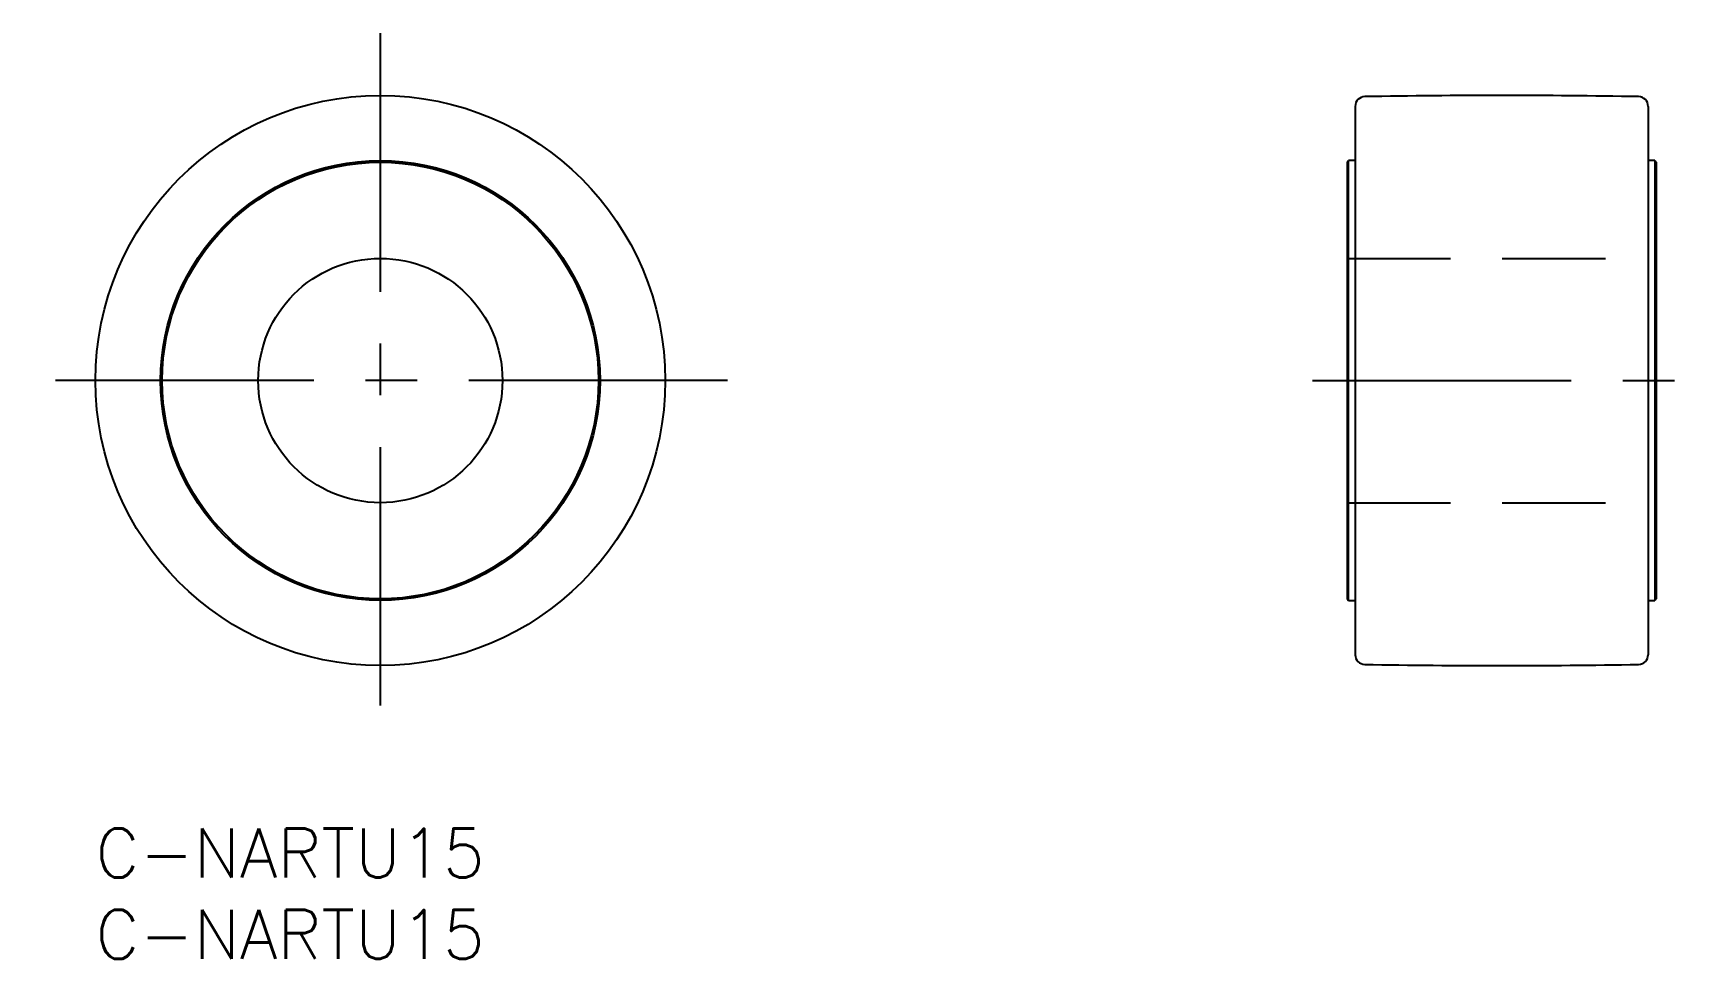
# Model space of a CAD drawing. Extents: x -4 to 98, y -8 to 49.
import ezdxf

# ---------------------------------------------------------------- set-up
doc = ezdxf.new("R2010")
doc.units = 0
doc.header["$LTSCALE"] = 0.5
doc.linetypes.add('CENTER', pattern=[50.8, 31.75, -6.35, 6.35, -6.35])
doc.linetypes.add('DASHED', pattern=[19.05, 12.7, -6.35])
for name, color, linetype in [('MSM_CENTER', 1, 'CENTER'), ('MSM_CONTINUOUS', 7, 'CONTINUOUS'), ('MSM_DASHED', 4, 'DASHED'), ('MSM_PART_NUMBER', 7, 'CONTINUOUS')]:
    doc.layers.add(name, color=color, linetype=linetype)
doc.styles.get("Standard").update_dxf_attribs({"font": 'txt.shx', "height": 3, "bigfont": 'bigfont.shx'})

# ---------------------------------------------------------------- blocks, each defined once
blk = doc.blocks.new('*U14')
at = {"layer": 'MSM_PART_NUMBER'}
blk.add_text('C-NARTU15', height=3, dxfattribs=at).set_placement((0, -3))
blk = doc.blocks.new('*U15')
at = {"layer": 'MSM_PART_NUMBER'}
blk.add_text('C-NARTU15', height=3, dxfattribs=at).set_placement((0, -8))

msp = doc.modelspace()

# ---------------------------------------------------------------- linework, layer by layer
at = {"layer": 'MSM_CENTER'}
for p, q in [((17.5, 48.82), (17.5, 6.18)), ((38.82, 27.5), (-3.82, 27.5)), ((74.77, 27.5), (98, 27.5))]:
    msp.add_line(p, q, dxfattribs=at)
at = {"layer": 'MSM_CONTINUOUS'}
for p, q in [((77.38, 44.33), (77.38, 10.67)), ((95.38, 44.33), (95.38, 10.67)), ((76.88, 40.9), (76.98, 41)), ((76.88, 40.9), (76.88, 14.1)), ((77.38, 41), (76.98, 41)), ((76.98, 14), (76.98, 41)), ((95.78, 41), (95.38, 41)), ((95.78, 41), (95.88, 40.9)), ((95.78, 41), (95.78, 14)), ((95.88, 40.9), (95.88, 14.1)), ((76.88, 14.1), (76.98, 14)), ((76.98, 14), (77.38, 14)), ((95.38, 14), (95.78, 14)), ((95.88, 14.1), (95.78, 14))]:
    msp.add_line(p, q, dxfattribs=at)
for radius in [17.5, 13.5, 13.4, 7.5]:
    msp.add_circle((17.5, 27.5), radius, dxfattribs=at)
for centre, radius, start, end in [((77.98, 44.33), 0.6, 90.9638, 180), ((86.38, -455), 500, 89.0362, 90.9638), ((94.78, 44.33), 0.6, 0, 89.0362), ((77.98, 10.67), 0.6, 180, 269.0362), ((94.78, 10.67), 0.6, 270.9638, 0), ((86.38, 510), 500, 269.0362, 270.9638)]:
    msp.add_arc(centre, radius, start, end, dxfattribs=at)
at = {"layer": 'MSM_DASHED'}
for p, q in [((76.88, 35), (95.88, 35)), ((76.88, 20), (95.88, 20))]:
    msp.add_line(p, q, dxfattribs=at)

# ---------------------------------------------------------------- block references
at = {"layer": 'MSM_CONTINUOUS'}
for name in ['*U14', '*U15']:
    msp.add_blockref(name, (0, 0), dxfattribs=at)

doc.saveas('drawing.dxf')
